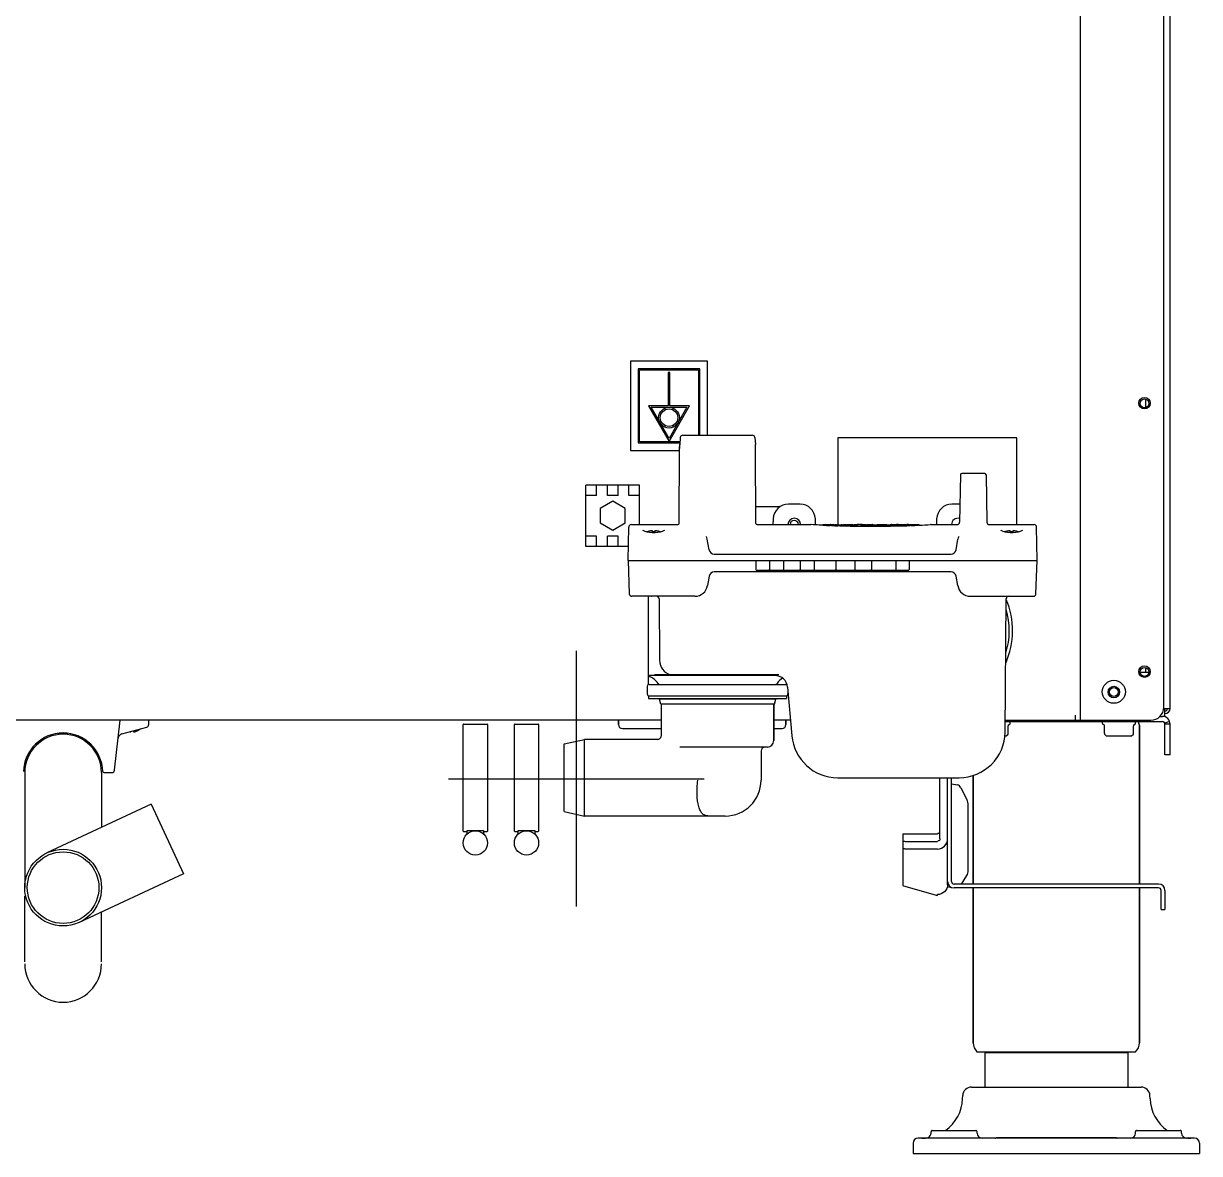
# Model space of a CAD drawing. Header units: millimetres. Extents: x 900 to 7803, y 2935 to 8583.
# Drawn here: x 1364.4 to 1824.4, y 4914.5 to 5356.6 of the extents above; entities that cross this region are included whole.
import ezdxf

# ---------------------------------------------------------------- set-up
doc = ezdxf.new("R2010")
doc.units = ezdxf.units.MM
doc.header["$LTSCALE"] = 676.148
doc.layers.get('0').update_dxf_attribs({"linetype": 'CONTINUOUS'})
doc.layers.add('ASSI', color=7, linetype='CONTINUOUS')
doc.layers.add('GEOM', color=7, linetype='CONTINUOUS')

msp = doc.modelspace()

# ---------------------------------------------------------------- linework, layer by layer
at = {"color": 7, "linetype": 'Continuous'}
for p, q in [((1605.37, 5176.03), (1584.37, 5176.03)), ((1584.37, 5152.03), (1584.37, 5176.03)), ((1588.57, 5171.98), (1588.57, 5176.03)), ((1592.77, 5171.98), (1592.77, 5176.03)), ((1596.97, 5171.98), (1596.97, 5176.03)), ((1601.17, 5171.98), (1601.17, 5176.03)), ((1605.37, 5160.53), (1605.37, 5176.03)), ((1588.57, 5171.98), (1584.37, 5171.98)), ((1596.97, 5171.98), (1592.77, 5171.98)), ((1605.37, 5171.98), (1601.17, 5171.98)), ((1594.87, 5169.68), (1589.98, 5166.86)), ((1589.98, 5166.86), (1589.98, 5161.21)), ((1599.77, 5166.86), (1594.87, 5169.68)), ((1599.77, 5161.21), (1599.77, 5166.86)), ((1589.98, 5161.21), (1594.87, 5158.38)), ((1594.87, 5158.38), (1599.77, 5161.21)), ((1608.37, 5157.73), (1608.37, 5157.74)), ((1609.94, 5158.07), (1609.87, 5158.07)), ((1610.37, 5157.73), (1610.37, 5158.07)), ((1611.37, 5158.07), (1611.37, 5157.73)), ((1611.8, 5158.07), (1611.78, 5158.08)), ((1613.37, 5157.74), (1613.37, 5157.73)), ((1748.37, 5157.73), (1748.37, 5157.74)), ((1749.94, 5158.07), (1749.87, 5158.07)), ((1750.37, 5157.73), (1750.37, 5158.07)), ((1751.37, 5158.07), (1751.37, 5157.73)), ((1751.8, 5158.07), (1751.78, 5158.08)), ((1753.37, 5157.74), (1753.37, 5157.73)), ((1588.57, 5156.08), (1584.37, 5156.08)), ((1600.97, 5152.03), (1584.37, 5152.03)), ((1588.57, 5152.03), (1588.57, 5156.08)), ((1596.97, 5156.08), (1592.77, 5156.08)), ((1592.77, 5152.03), (1592.77, 5156.08)), ((1596.97, 5152.03), (1596.97, 5156.08)), ((1750.32, 5082.69), (1750.32, 5083.53)), ((1786.42, 5082.69), (1786.42, 5083.53)), ((1799.32, 5082.69), (1799.32, 5083.53)), ((1405.94, 5079.53), (1405.97, 5079.53)), ((1406.37, 5079.54), (1406.37, 5079.66)), ((1407.37, 5079.92), (1407.37, 5079.54)), ((1407.8, 5079.53), (1407.87, 5079.54)), ((1409.17, 5080.09), (1409.17, 5080.05)), ((1536.37, 5040.68), (1536.37, 5082.38)), ((1536.52, 5082.53), (1545.72, 5082.53)), ((1545.87, 5082.38), (1545.87, 5040.68)), ((1556.37, 5040.68), (1556.37, 5082.38)), ((1556.52, 5082.53), (1565.72, 5082.53)), ((1565.87, 5082.38), (1565.87, 5040.68)), ((1536.52, 5040.53), (1537.91, 5040.53)), ((1537.91, 5040.92), (1544.33, 5040.92)), ((1537.91, 5039.53), (1537.91, 5040.92)), ((1544.33, 5040.92), (1544.33, 5039.53)), ((1544.33, 5040.53), (1545.72, 5040.53)), ((1556.52, 5040.53), (1557.91, 5040.53)), ((1557.91, 5040.92), (1564.33, 5040.92)), ((1557.91, 5039.53), (1557.91, 5040.92)), ((1564.33, 5040.92), (1564.33, 5039.53)), ((1564.33, 5040.53), (1565.72, 5040.53))]:
    msp.add_line(p, q, dxfattribs=at)
at = {"color": 6}
for p, q in [((1580.62, 5111.1), (1580.62, 5011.1)), ((1530.62, 5061.1), (1630.62, 5061.1))]:
    msp.add_line(p, q, dxfattribs=at)
at = {"color": 7, "linetype": 'Continuous'}
for centre in [(1541.12, 5036.03), (1561.12, 5036.03)]:
    msp.add_circle(centre, 4.75, dxfattribs=at)
for centre, radius, start, end in [((1610.67, 5151.13), 7, 109.1821, 111.2471), ((1610.68, 5151.11), 7.01, 107.6945, 109.259), ((1610.69, 5151.11), 7.01, 106.1372, 107.6944), ((1610.69, 5151.1), 7.02, 105.8377, 106.1373), ((1610.69, 5151.1), 7.02, 104.5801, 105.8376), ((1610.69, 5151.09), 7.03, 104.0076, 104.5802), ((1610.69, 5151.08), 7.04, 103.017, 104.0075), ((1610.69, 5151.07), 7.04, 102.2831, 103.017), ((1610.7, 5151.06), 7.05, 101.444, 102.283), ((1610.7, 5151.05), 7.07, 100.5884, 101.4439), ((1610.7, 5151.03), 7.09, 99.8674, 100.5885), ((1610.71, 5151.01), 7.11, 98.8517, 99.8671), ((1610.71, 5150.98), 7.14, 98.2977, 98.8519), ((1610.72, 5150.93), 7.19, 96.7465, 98.2961), ((1610.12, 5153.86), 4.21, 92.1161, 92.425), ((1610.12, 5153.84), 4.24, 91.4771, 92.1158), ((1610.12, 5153.82), 4.26, 91.0914, 91.4774), ((1610.12, 5153.81), 4.27, 90.5364, 91.0913), ((1610.12, 5153.8), 4.28, 90.103, 90.5366), ((1610.12, 5153.8), 4.28, 89.5938, 90.103), ((1610.12, 5153.8), 4.27, 89.1075, 89.5939), ((1610.12, 5153.82), 4.26, 88.6366, 89.1075), ((1610.12, 5153.83), 4.24, 88.0512, 88.6368), ((1610.12, 5153.86), 4.22, 87.6489, 88.051), ((1610.13, 5153.9), 4.18, 86.6155, 87.6501), ((1610.87, 5150.57), 7.17, 91.3294, 93.9959), ((1610.87, 5150.56), 7.18, 88.6697, 91.3303), ((1610.87, 5150.57), 7.17, 86.0041, 88.6706), ((1611.62, 5153.9), 4.18, 92.35, 93.3845), ((1611.62, 5153.86), 4.22, 91.9489, 92.3511), ((1611.62, 5153.83), 4.24, 91.3632, 91.9488), ((1611.62, 5153.82), 4.26, 90.8924, 91.3634), ((1611.62, 5153.8), 4.27, 90.4061, 90.8924), ((1611.62, 5153.8), 4.28, 89.4635, 90.4062), ((1611.62, 5153.81), 4.27, 88.9087, 89.4636), ((1611.62, 5153.82), 4.26, 88.5226, 88.9086), ((1611.62, 5153.84), 4.24, 87.8842, 88.5229), ((1611.63, 5153.9), 4.18, 86.6153, 87.5761), ((1611.03, 5150.93), 7.19, 81.7039, 83.2535), ((1611.04, 5150.98), 7.14, 81.1481, 81.7023), ((1611.04, 5151.01), 7.11, 80.1329, 81.1483), ((1611.04, 5151.03), 7.09, 79.4115, 80.1325), ((1611.05, 5151.05), 7.07, 78.5561, 79.4116), ((1611.05, 5151.06), 7.05, 77.717, 78.556), ((1611.05, 5151.07), 7.04, 76.983, 77.7169), ((1611.05, 5151.08), 7.04, 75.9925, 76.983), ((1611.06, 5151.09), 7.03, 75.4198, 75.9924), ((1611.06, 5151.1), 7.02, 74.1624, 75.4199), ((1611.06, 5151.1), 7.02, 73.8627, 74.1623), ((1611.06, 5151.11), 7.01, 72.3056, 73.8628), ((1611.06, 5151.11), 7.01, 70.741, 72.3055), ((1611.07, 5151.13), 7, 68.7398, 70.8179), ((1750.67, 5151.13), 7, 109.1821, 111.2471), ((1750.68, 5151.11), 7.01, 107.6945, 109.259), ((1750.69, 5151.11), 7.01, 106.1372, 107.6944), ((1750.69, 5151.1), 7.02, 105.8377, 106.1373), ((1750.69, 5151.1), 7.02, 104.5801, 105.8376), ((1750.69, 5151.09), 7.03, 104.0076, 104.5802), ((1750.69, 5151.08), 7.04, 103.017, 104.0075), ((1750.69, 5151.07), 7.04, 102.2831, 103.017), ((1750.7, 5151.06), 7.05, 101.444, 102.283), ((1750.7, 5151.05), 7.07, 100.5884, 101.4439), ((1750.7, 5151.03), 7.09, 99.8674, 100.5885), ((1750.71, 5151.01), 7.11, 98.8517, 99.8671), ((1750.71, 5150.98), 7.14, 98.2977, 98.8519), ((1750.72, 5150.93), 7.19, 96.7465, 98.2961), ((1750.12, 5153.86), 4.21, 92.1161, 92.425), ((1750.12, 5153.84), 4.24, 91.4771, 92.1158), ((1750.12, 5153.82), 4.26, 91.0914, 91.4774), ((1750.12, 5153.81), 4.27, 90.5364, 91.0913), ((1750.12, 5153.8), 4.28, 90.103, 90.5366), ((1750.12, 5153.8), 4.28, 89.5938, 90.103), ((1750.12, 5153.8), 4.27, 89.1075, 89.5939), ((1750.12, 5153.82), 4.26, 88.6366, 89.1075), ((1750.12, 5153.83), 4.24, 88.0512, 88.6368), ((1750.12, 5153.86), 4.22, 87.6489, 88.051), ((1750.13, 5153.9), 4.18, 86.6155, 87.6501), ((1750.87, 5150.57), 7.17, 91.3294, 93.9959), ((1750.87, 5150.56), 7.18, 88.6697, 91.3303), ((1750.87, 5150.57), 7.17, 86.0041, 88.6706), ((1751.62, 5153.9), 4.18, 92.35, 93.3845), ((1751.62, 5153.86), 4.22, 91.9489, 92.3511), ((1751.62, 5153.83), 4.24, 91.3632, 91.9488), ((1751.62, 5153.82), 4.26, 90.8924, 91.3634), ((1751.62, 5153.8), 4.27, 90.4061, 90.8924), ((1751.62, 5153.8), 4.28, 89.4635, 90.4062), ((1751.62, 5153.81), 4.27, 88.9087, 89.4636), ((1751.62, 5153.82), 4.26, 88.5226, 88.9086), ((1751.62, 5153.84), 4.24, 87.8842, 88.5229), ((1751.63, 5153.9), 4.18, 86.6153, 87.5761), ((1751.03, 5150.93), 7.19, 81.7039, 83.2535), ((1751.04, 5150.98), 7.14, 81.1481, 81.7023), ((1751.04, 5151.01), 7.11, 80.1329, 81.1483), ((1751.04, 5151.03), 7.09, 79.4115, 80.1325), ((1751.05, 5151.05), 7.07, 78.5561, 79.4116), ((1751.05, 5151.06), 7.05, 77.717, 78.556), ((1751.05, 5151.07), 7.04, 76.983, 77.7169), ((1751.05, 5151.08), 7.04, 75.9925, 76.983), ((1751.06, 5151.09), 7.03, 75.4198, 75.9924), ((1751.06, 5151.1), 7.02, 74.1624, 75.4199), ((1751.06, 5151.1), 7.02, 73.8627, 74.1623), ((1751.06, 5151.11), 7.01, 72.3056, 73.8628), ((1751.06, 5151.11), 7.01, 70.741, 72.3055), ((1751.07, 5151.13), 7, 68.7398, 70.8179), ((1406.13, 5081.52), 2, 263.7754, 264.7438), ((1406.12, 5081.49), 1.97, 265.3984, 266.7833), ((1406.12, 5081.48), 1.96, 266.7841, 267.6235), ((1406.12, 5081.47), 1.96, 267.6233, 268.8455), ((1406.12, 5081.47), 1.95, 268.8459, 270.9258), ((1406.12, 5081.47), 1.95, 270.9261, 271.9964), ((1406.12, 5081.48), 1.96, 271.9964, 273.0228), ((1406.12, 5081.49), 1.97, 273.0233, 274.286), ((1406.12, 5081.5), 1.98, 274.2856, 275.1372), ((1406.12, 5081.52), 2.01, 275.1401, 277.2744), ((1407.63, 5081.52), 2.01, 262.7256, 264.8598), ((1407.62, 5081.5), 1.98, 264.8627, 265.7144), ((1407.62, 5081.49), 1.97, 265.714, 266.9767), ((1407.62, 5081.48), 1.96, 266.9771, 268.0037), ((1407.62, 5081.47), 1.95, 268.0037, 269.0738), ((1407.62, 5081.47), 1.95, 269.0741, 271.1541), ((1407.62, 5081.47), 1.95, 271.1544, 272.3767), ((1407.62, 5081.48), 1.96, 272.3765, 273.2159), ((1407.62, 5081.49), 1.97, 273.2166, 274.6016), ((1407.62, 5081.5), 1.98, 274.6009, 275.2558), ((1406.73, 5084.03), 4.64, 284.3176, 286.3964), ((1406.72, 5084.06), 4.67, 286.3949, 287.3772), ((1406.71, 5084.07), 4.68, 287.3773, 288.465), ((1406.71, 5084.09), 4.7, 288.4656, 290.5187), ((1406.7, 5084.1), 4.72, 290.5181, 291.0023), ((1406.7, 5084.11), 4.72, 291.0025, 292.5476), ((1406.7, 5084.12), 4.73, 292.5474, 293.3174), ((1406.69, 5084.12), 4.73, 293.3175, 294.5722), ((1406.69, 5084.13), 4.74, 294.5722, 295.5402), ((1406.69, 5084.13), 4.74, 295.5402, 296.6812), ((1406.69, 5084.13), 4.75, 296.6813, 298.0074), ((1406.69, 5084.13), 4.75, 298.0074, 298.9684), ((1406.69, 5084.14), 4.75, 298.9687, 301.5341), ((1406.67, 5084.15), 4.8, 301.3727, 311.6202), ((1536.52, 5082.38), 0.15, 90, 180), ((1545.72, 5082.38), 0.15, 0, 90), ((1556.52, 5082.38), 0.15, 90, 180), ((1565.72, 5082.38), 0.15, 0, 90), ((1536.52, 5040.68), 0.15, 180, 270), ((1545.72, 5040.68), 0.15, 270, 360), ((1556.52, 5040.68), 0.15, 180, 270), ((1565.72, 5040.68), 0.15, 270, 360)]:
    msp.add_arc(centre, radius, start, end, dxfattribs=at)
at = {"layer": 'ASSI', "color": 7, "linetype": 'Continuous'}
for p, q in [((1659.87, 5101.83), (1611.87, 5101.83)), ((1613.87, 5078.03), (1613.87, 5090.28)), ((1657.87, 5076.03), (1657.87, 5090.28)), ((1597.12, 5084.03), (1597.12, 5082.28)), ((1662.62, 5084.03), (1662.62, 5082.28)), ((1378.27, 5078.74), (1378.27, 5078.38)), ((1381.47, 5078.74), (1381.47, 5078.38)), ((1800.87, 5019.93), (1800.87, 5082.03)), ((1652.87, 5072.03), (1652.87, 5060.53)), ((1735.87, 5019.93), (1735.87, 5062.42)), ((1414.32, 5051.14), (1373.53, 5032.13)), ((1414.32, 5051.14), (1427, 5023.95)), ((1427, 5023.95), (1386.21, 5004.94)), ((1735.87, 4957.82), (1735.87, 5018.43)), ((1800.87, 4957.82), (1800.87, 5018.43)), ((1737.34, 4954.29), (1799.41, 4954.29)), ((1740.37, 4954.03), (1796.37, 4954.03)), ((1740.37, 4954.03), (1740.37, 4940.53)), ((1796.37, 4954.03), (1796.37, 4940.53))]:
    msp.add_line(p, q, dxfattribs=at)
at = {"layer": 'ASSI', "linetype": 'Continuous'}
for centre, radius in [((1802.87, 5208.03), 2.25), ((1802.87, 5207.93), 1.75), ((1802.87, 5103.03), 2.25), ((1802.87, 5102.93), 1.75), ((1790.87, 5095.13), 4.5), ((1790.87, 5095.03), 2.25), ((1790.87, 5095.03), 1.75)]:
    msp.add_circle(centre, radius, dxfattribs=at)
at = {"layer": 'ASSI', "color": 7, "linetype": 'Continuous'}
for centre, radius, start, end in [((1665.87, 5160.53), 2.5, 0, 180), ((1729.87, 5160.53), 2.5, 73.8404, 180), ((1610.67, 5151.13), 7, 109.1821, 111.1826), ((1611.07, 5151.13), 7, 68.8042, 70.8179), ((1750.67, 5151.13), 7, 109.1821, 111.1826), ((1751.07, 5151.13), 7, 68.8042, 70.8179), ((1611.87, 5100.74), 1.09, 90, 133.6028), ((1406.67, 5084.15), 4.8, 301.3727, 311.8209), ((1740.87, 4957.82), 5, 180, 225), ((1795.87, 4957.82), 5, 315, 360)]:
    msp.add_arc(centre, radius, start, end, dxfattribs=at)
at = {"layer": 'ASSI', "linetype": 'Continuous'}
for centre, radius, start, end in [((1665.87, 5160.53), 1.65, 0, 180), ((1719.87, 5119.03), 30.09, 342.9325, 16.2126)]:
    msp.add_arc(centre, radius, start, end, dxfattribs=at)
at = {"layer": 'GEOM', "linetype": 'Continuous'}
for p, q in [((1812.87, 5088.63), (1812.87, 6739.07)), ((1777.87, 5084.03), (1777.87, 5624.03)), ((1810.37, 5089.03), (1810.37, 5621.03)), ((1804.62, 5102.63), (1801.12, 5102.63)), ((1608.87, 5092.53), (1662.87, 5092.53)), ((1810.29, 5088.63), (1812.87, 5088.63)), ((1810.87, 5085.53), (1810.87, 5088.63)), ((1613.87, 5084.03), (981.87, 5084.03)), ((1664.4, 5084.03), (1657.87, 5084.03)), ((1748.37, 5084.03), (1805.37, 5084.03)), ((1775.87, 5084.03), (1775.87, 5086.03)), ((1808.93, 5085.53), (1809.87, 5085.53)), ((1812.87, 5070.53), (1812.87, 5082.53)), ((1725.87, 5019.63), (1725.87, 5061.53)), ((1727.42, 5059.18), (1729.78, 5058.73)), ((1731, 5057.63), (1733.43, 5052.96)), ((1733.93, 5025.24), (1733.93, 5050.77)), ((1708.37, 5033.65), (1708.37, 5019.41)), ((1721.87, 5033.63), (1711.37, 5033.63)), ((1731.28, 5019.93), (1733.43, 5023.23)), ((1708.65, 5019.25), (1721.87, 5015.5)), ((1726.24, 5019.52), (1726.05, 5019.55)), ((1721.87, 5015.5), (1721.87, 5015.83)), ((1808.37, 5018.43), (1728.37, 5018.43)), ((1809.37, 5009.93), (1809.37, 5017.43))]:
    msp.add_line(p, q, dxfattribs=at)
at = {"layer": 'GEOM', "color": 7, "linetype": 'Continuous'}
for p, q in [((1631.87, 5224.53), (1601.87, 5224.53)), ((1601.87, 5224.53), (1601.87, 5189.53)), ((1628.87, 5221.53), (1604.87, 5221.53)), ((1604.87, 5221.53), (1604.87, 5192.53)), ((1605.27, 5221.13), (1628.47, 5221.13)), ((1605.27, 5192.93), (1605.27, 5221.13)), ((1628.47, 5221.13), (1628.47, 5195.53)), ((1628.87, 5195.53), (1628.87, 5221.53)), ((1631.87, 5195.53), (1631.87, 5224.53)), ((1617.17, 5220.03), (1616.57, 5220.03)), ((1616.57, 5220.03), (1616.57, 5207.03)), ((1617.17, 5207.03), (1617.17, 5220.03)), ((1803.37, 5206.25), (1803.37, 5209.61)), ((1616.57, 5207.03), (1608.82, 5207.03)), ((1608.82, 5207.03), (1616.87, 5193.03)), ((1609.86, 5206.43), (1623.89, 5206.43)), ((1616.87, 5194.24), (1609.86, 5206.43)), ((1616.87, 5193.03), (1624.92, 5207.03)), ((1623.89, 5206.43), (1616.87, 5194.24)), ((1624.92, 5207.03), (1617.17, 5207.03)), ((1621.3, 5194.61), (1621.07, 5191.86)), ((1622.29, 5195.53), (1649.45, 5195.53)), ((1650.45, 5194.61), (1650.68, 5191.86)), ((1752.87, 5194.53), (1682.87, 5194.53)), ((1682.87, 5194.53), (1682.87, 5160.53)), ((1752.87, 5160.53), (1752.87, 5194.53)), ((1601.87, 5189.53), (1620.99, 5189.53)), ((1604.87, 5192.53), (1621.12, 5192.53)), ((1621.16, 5192.93), (1605.27, 5192.93)), ((1620.87, 5161.03), (1621, 5190.29)), ((1621, 5190.29), (1621.07, 5191.86)), ((1650.75, 5190.29), (1650.68, 5191.86)), ((1650.87, 5161.03), (1650.75, 5190.29)), ((1730.86, 5180.04), (1730.54, 5161.51)), ((1740.38, 5180.53), (1731.36, 5180.53)), ((1740.88, 5180.04), (1741.2, 5161.51)), ((1660.37, 5167.53), (1650.85, 5167.53)), ((1668.13, 5168.53), (1663.62, 5168.53)), ((1730.66, 5168.53), (1727.55, 5168.53)), ((1657.62, 5162.79), (1657.52, 5160.53)), ((1674.23, 5160.44), (1674.12, 5162.79)), ((1721.55, 5162.79), (1721.45, 5160.53)), ((1600.87, 5146.53), (1601.1, 5159.5)), ((1602.18, 5160.53), (1620.37, 5160.53)), ((1609.27, 5157.44), (1608.33, 5157.6)), ((1614.2, 5157.82), (1613.45, 5157.61)), ((1651.37, 5160.53), (1672.37, 5160.53)), ((1672.52, 5160.52), (1672.37, 5160.53)), ((1677.02, 5160.31), (1677.01, 5160.31)), ((1677.02, 5160.53), (1679.96, 5160.53)), ((1677.02, 5160.31), (1677.02, 5160.53)), ((1677.1, 5160.3), (1677.02, 5160.31)), ((1679.95, 5160.4), (1679.96, 5160.4)), ((1680.43, 5160.17), (1679.95, 5160.19)), ((1679.96, 5160.4), (1680.27, 5160.39)), ((1681.15, 5160.35), (1681.47, 5160.34)), ((1681.47, 5160.34), (1681.93, 5160.33)), ((1681.92, 5160.12), (1681.7, 5160.13)), ((1681.93, 5160.46), (1681.93, 5160.53)), ((1681.93, 5160.33), (1682.09, 5160.32)), ((1683.13, 5160.08), (1682.9, 5160.09)), ((1683.64, 5160.07), (1683.13, 5160.08)), ((1684.62, 5160.24), (1685.07, 5160.23)), ((1684.63, 5160.46), (1684.63, 5160.53)), ((1686.51, 5160.19), (1686.59, 5160.19)), ((1686.59, 5160.53), (1688.11, 5160.53)), ((1687.94, 5160.16), (1688.11, 5160.16)), ((1688.11, 5160.53), (1688.11, 5160.48)), ((1688.79, 5160.45), (1689.12, 5160.45)), ((1689.51, 5160.13), (1689.8, 5160.13)), ((1689.8, 5160.53), (1690.55, 5160.53)), ((1689.8, 5160.53), (1689.8, 5160.48)), ((1692.42, 5160.53), (1693.07, 5160.53)), ((1693.07, 5160.53), (1693.17, 5160.53)), ((1693.15, 5160.09), (1693.17, 5160.09)), ((1693.17, 5160.48), (1693.17, 5160.53)), ((1693.8, 5160.45), (1694.19, 5160.45)), ((1694.86, 5160.53), (1696.41, 5160.53)), ((1694.86, 5160.53), (1694.86, 5160.48)), ((1696.57, 5160.52), (1696.41, 5160.53)), ((1698.37, 5160.47), (1698.3, 5160.47)), ((1698.37, 5160.53), (1702.03, 5160.53)), ((1698.37, 5160.47), (1698.37, 5160.53)), ((1700.2, 5160.45), (1700.12, 5160.45)), ((1702.03, 5160.47), (1702.03, 5160.53)), ((1703.92, 5160.53), (1703.88, 5160.53)), ((1704, 5160.53), (1703.92, 5160.53)), ((1704, 5160.53), (1705.2, 5160.53)), ((1706.61, 5160.53), (1706.63, 5160.53)), ((1706.63, 5160.46), (1706.63, 5160.53)), ((1708.24, 5160.51), (1708.2, 5160.51)), ((1708.21, 5160.27), (1708.29, 5160.28)), ((1708.28, 5160.51), (1708.24, 5160.51)), ((1708.29, 5160.28), (1708.35, 5160.28)), ((1709.34, 5160.31), (1709.71, 5160.32)), ((1709.71, 5160.32), (1709.86, 5160.33)), ((1709.86, 5160.53), (1709.87, 5160.53)), ((1709.86, 5160.47), (1709.86, 5160.53)), ((1709.88, 5160.12), (1709.86, 5160.12)), ((1709.9, 5160.12), (1709.88, 5160.12)), ((1711.29, 5160.17), (1711.17, 5160.17)), ((1711.25, 5160.38), (1711.63, 5160.4)), ((1711.29, 5160.53), (1714.72, 5160.53)), ((1711.62, 5160.18), (1711.29, 5160.17)), ((1714.73, 5160.31), (1714.49, 5160.3)), ((1714.59, 5160.53), (1714.72, 5160.53)), ((1714.72, 5160.31), (1714.72, 5160.53)), ((1714.74, 5160.31), (1714.73, 5160.31)), ((1719.23, 5160.52), (1719.22, 5160.52)), ((1719.37, 5160.53), (1719.23, 5160.52)), ((1719.37, 5160.53), (1729.54, 5160.53)), ((1742.2, 5160.53), (1759.56, 5160.53)), ((1749.27, 5157.44), (1748.33, 5157.6)), ((1754.2, 5157.82), (1753.45, 5157.61)), ((1760.87, 5146.53), (1760.65, 5159.5)), ((1632.58, 5150.68), (1631.85, 5154.84)), ((1729.16, 5150.68), (1729.9, 5154.84)), ((1634.55, 5149.03), (1727.19, 5149.03)), ((1600.87, 5146.53), (1661.41, 5146.53)), ((1600.87, 5146.53), (1601.33, 5133.5)), ((1650.87, 5146.53), (1650.87, 5143.03)), ((1656.12, 5146.53), (1656.12, 5143.03)), ((1661.62, 5146.53), (1760.87, 5146.53)), ((1661.62, 5146.53), (1661.62, 5143.03)), ((1668.12, 5146.53), (1668.12, 5143.03)), ((1673.62, 5146.53), (1673.62, 5143.03)), ((1682.12, 5146.53), (1682.12, 5143.03)), ((1689.62, 5146.53), (1689.62, 5143.03)), ((1696.12, 5146.53), (1696.12, 5143.03)), ((1705.62, 5146.53), (1705.62, 5143.03)), ((1710.87, 5146.53), (1710.87, 5143.03)), ((1760.42, 5133.5), (1760.87, 5146.53)), ((1632.58, 5140.38), (1631.93, 5136.66)), ((1727.19, 5142.03), (1634.55, 5142.03)), ((1655.62, 5142.53), (1651.37, 5142.53)), ((1661.98, 5142.53), (1655.76, 5142.53)), ((1667.62, 5142.53), (1662.12, 5142.53)), ((1673.98, 5142.53), (1667.76, 5142.53)), ((1710.37, 5142.53), (1674.12, 5142.53)), ((1729.82, 5136.66), (1729.16, 5140.38)), ((1627, 5132.53), (1602.33, 5132.53)), ((1608.87, 5097.98), (1608.87, 5132.53)), ((1609.87, 5132.53), (1610.07, 5132.53)), ((1612.96, 5131.54), (1613.17, 5107.48)), ((1734.74, 5132.53), (1759.42, 5132.53)), ((1748.33, 5079.37), (1748.78, 5131.54)), ((1658.29, 5101.53), (1609.44, 5101.53)), ((1803.37, 5102.63), (1803.37, 5104.61)), ((1608.37, 5097.28), (1608.37, 5094.28)), ((1609.12, 5098.03), (1662.62, 5098.03)), ((1662.87, 5097.98), (1662.87, 5098.49)), ((1663.27, 5096.97), (1664.93, 5077.96)), ((1608.87, 5093.58), (1608.87, 5092.53)), ((1608.87, 5093.53), (1662.87, 5093.53)), ((1613.12, 5092.53), (1613.12, 5092.28)), ((1658.62, 5092.28), (1613.12, 5092.28)), ((1613.62, 5090.28), (1613.12, 5092.28)), ((1658.12, 5090.28), (1658.62, 5092.28)), ((1658.62, 5092.53), (1658.62, 5092.28)), ((1662.87, 5093.58), (1662.87, 5092.53)), ((1663.37, 5095.82), (1663.37, 5094.28)), ((1658.12, 5090.28), (1613.62, 5090.28)), ((1613.87, 5078.03), (1613.87, 5090.28)), ((1657.87, 5090.28), (1657.87, 5076.03)), ((1399.97, 5064.42), (1402.2, 5084.03)), ((1413.37, 5082.3), (1413.37, 5084.03)), ((1597.12, 5082.28), (1597.12, 5084.03)), ((1662.62, 5082.28), (1662.62, 5084.03)), ((1748.36, 5083.53), (1809.87, 5083.53)), ((1750.32, 5082.69), (1750.32, 5083.53)), ((1786.42, 5082.69), (1786.42, 5083.53)), ((1799.32, 5082.69), (1799.32, 5083.53)), ((1812.7, 5083.53), (1810.82, 5082.86)), ((1377.97, 5078.91), (1378.27, 5078.74)), ((1381.47, 5078.74), (1378.27, 5078.74)), ((1381.77, 5078.91), (1381.47, 5078.74)), ((1402.87, 5078.72), (1412.63, 5081.33)), ((1598.62, 5080.78), (1613.87, 5080.78)), ((1657.87, 5080.78), (1661.12, 5080.78)), ((1748.82, 5077.9), (1749.5, 5078.58)), ((1749.57, 5078.76), (1749.57, 5081.87)), ((1749.83, 5082.32), (1749.86, 5082.33)), ((1749.86, 5082.33), (1749.88, 5082.34)), ((1749.88, 5082.34), (1750.17, 5082.46)), ((1787.1, 5082.13), (1787.11, 5082.12)), ((1787.18, 5078.76), (1787.18, 5081.87)), ((1787.93, 5077.9), (1787.25, 5078.58)), ((1797.82, 5077.9), (1798.5, 5078.58)), ((1798.57, 5078.76), (1798.57, 5081.87)), ((1798.83, 5082.32), (1798.86, 5082.33)), ((1798.86, 5082.33), (1798.88, 5082.34)), ((1798.88, 5082.34), (1799.17, 5082.46)), ((1800.87, 5082.03), (1800.87, 5019.93)), ((1812.87, 5082.53), (1810.87, 5082.53)), ((1810.87, 5070.53), (1810.87, 5082.53)), ((1575.87, 5074.78), (1583.87, 5076.53)), ((1575.87, 5048.28), (1575.87, 5074.78)), ((1612.37, 5076.53), (1583.87, 5076.53)), ((1583.87, 5046.53), (1583.87, 5076.53)), ((1748.64, 5077.83), (1748.2, 5077.83)), ((1797.64, 5077.83), (1788.1, 5077.83)), ((1655.37, 5073.53), (1621.1, 5073.53)), ((1812.87, 5070.53), (1810.87, 5070.53)), ((1364.87, 5063.53), (1364.87, 5018.53)), ((1394.87, 5063.53), (1394.87, 5042.08)), ((1395.86, 5063.53), (1398.98, 5063.53)), ((1682.87, 5061.53), (1730.33, 5061.53)), ((1722.87, 5037.63), (1722.87, 5061.53)), ((1727.37, 5020.93), (1727.37, 5061.53)), ((1735.87, 5062.42), (1735.87, 5019.93)), ((1575.87, 5048.28), (1583.87, 5046.53)), ((1638.87, 5046.53), (1583.87, 5046.53)), ((1708.37, 5039.63), (1721.87, 5039.63)), ((1708.37, 5039.63), (1708.37, 5033.65)), ((1722.09, 5039.65), (1721.87, 5039.63)), ((1722.3, 5039.72), (1722.09, 5039.65)), ((1722.48, 5039.84), (1722.3, 5039.72)), ((1711.37, 5036.63), (1721.87, 5036.63)), ((1725.71, 5018.93), (1727.32, 5018.62)), ((1808.37, 5019.93), (1728.37, 5019.93)), ((1364.87, 4989.47), (1364.87, 5015.21)), ((1735.87, 5018.43), (1735.87, 4957.82)), ((1800.87, 5018.43), (1800.87, 4957.82)), ((1810.87, 5017.43), (1810.87, 5009.93)), ((1809.37, 5009.93), (1810.87, 5009.93)), ((1394.87, 4989.47), (1394.87, 5008.98)), ((1740.37, 4954.03), (1740.37, 4940.53)), ((1796.37, 4954.03), (1796.37, 4940.53)), ((1735.25, 4940.53), (1801.5, 4940.53)), ((1731.71, 4935.97), (1731.75, 4937.15)), ((1805.04, 4935.97), (1804.99, 4937.15)), ((1719.37, 4922.53), (1719.37, 4923.03)), ((1719.87, 4923.53), (1736.87, 4923.53)), ((1737.37, 4922.53), (1737.37, 4923.03)), ((1799.37, 4922.53), (1799.37, 4923.03)), ((1799.87, 4923.53), (1816.87, 4923.53)), ((1817.37, 4922.53), (1817.37, 4923.03)), ((1712.37, 4918.53), (1712.37, 4914.53)), ((1822.37, 4920.53), (1714.37, 4920.53)), ((1744.87, 4920.83), (1791.87, 4920.83)), ((1744.87, 4920.78), (1744.87, 4920.83)), ((1791.87, 4920.78), (1791.87, 4920.83)), ((1824.37, 4918.53), (1824.37, 4914.53)), ((1712.37, 4914.53), (1824.37, 4914.53))]:
    msp.add_line(p, q, dxfattribs=at)
for points in [[(1608.33, 5157.6), (1607.57, 5157.82), (1607.04, 5158.05), (1606.79, 5158.25), (1606.77, 5158.31)], [(1613.45, 5157.61), (1612.51, 5157.44), (1611.45, 5157.35), (1610.34, 5157.35), (1609.27, 5157.44)], [(1614.97, 5158.31), (1614.95, 5158.26), (1614.72, 5158.06), (1614.2, 5157.82)], [(1748.33, 5157.6), (1747.57, 5157.82), (1747.04, 5158.05), (1746.79, 5158.25), (1746.77, 5158.31)], [(1753.45, 5157.61), (1752.51, 5157.44), (1751.45, 5157.35), (1750.34, 5157.35), (1749.27, 5157.44)], [(1754.97, 5158.31), (1754.95, 5158.26), (1754.72, 5158.06), (1754.2, 5157.82)], [(1749.63, 5082.12), (1749.66, 5082.16), (1749.68, 5082.19), (1749.7, 5082.22)], [(1749.65, 5082.15), (1749.67, 5082.18), (1749.69, 5082.2), (1749.72, 5082.23), (1749.74, 5082.25), (1749.76, 5082.27), (1749.79, 5082.29), (1749.81, 5082.31), (1749.84, 5082.32), (1749.86, 5082.33)], [(1749.7, 5082.22), (1749.73, 5082.24), (1749.76, 5082.27), (1749.78, 5082.28), (1749.81, 5082.3), (1749.83, 5082.32)], [(1786.57, 5082.46), (1786.88, 5082.33), (1786.9, 5082.32), (1786.92, 5082.31), (1786.94, 5082.3), (1786.97, 5082.28), (1786.99, 5082.27), (1787.01, 5082.25), (1787.03, 5082.23)], [(1786.9, 5082.32), (1786.92, 5082.31), (1786.94, 5082.3), (1786.96, 5082.29), (1786.98, 5082.27), (1787, 5082.26), (1787.02, 5082.24), (1787.04, 5082.22), (1787.05, 5082.2), (1787.07, 5082.18), (1787.09, 5082.16)], [(1787.03, 5082.23), (1787.05, 5082.21), (1787.07, 5082.19), (1787.09, 5082.16), (1787.1, 5082.13)], [(1798.63, 5082.12), (1798.66, 5082.16), (1798.68, 5082.19), (1798.7, 5082.22)], [(1798.65, 5082.15), (1798.67, 5082.18), (1798.69, 5082.2), (1798.72, 5082.23), (1798.74, 5082.25), (1798.76, 5082.27), (1798.79, 5082.29), (1798.81, 5082.31), (1798.84, 5082.32), (1798.86, 5082.33)], [(1798.7, 5082.22), (1798.73, 5082.24), (1798.76, 5082.27), (1798.78, 5082.28), (1798.81, 5082.3), (1798.83, 5082.32)]]:
    msp.add_lwpolyline(points, dxfattribs=at)
at = {"layer": 'GEOM', "linetype": 'Continuous'}
msp.add_lwpolyline([(1726.05, 5019.55), (1725.95, 5019.58), (1725.89, 5019.6), (1725.87, 5019.63)], dxfattribs=at)
at = {"layer": 'GEOM', "color": 7, "linetype": 'Continuous'}
for centre, radius in [((1616.87, 5202.37), 4.05), ((1616.87, 5202.37), 3.45), ((1379.87, 5018.53), 15), ((1379.87, 5018.53), 14)]:
    msp.add_circle(centre, radius, dxfattribs=at)
for centre, radius, start, end in [((1622.29, 5194.53), 1, 90, 175.2364), ((1649.45, 5194.53), 1, 4.7636, 90), ((1641, 5190.2), 20, 175.2364, 179.75), ((1630.75, 5190.2), 20, 0.25, 4.7636), ((1731.36, 5180.03), 0.5, 90, 179), ((1740.38, 5180.03), 0.5, 1, 90), ((1663.62, 5162.53), 6, 90, 177.5), ((1668.13, 5162.53), 6, 2.5, 90), ((1727.55, 5162.53), 6, 90.0009, 177.4793), ((1729.54, 5161.53), 1, 269.9944, 359.001), ((1742.2, 5161.53), 1, 180.999, 270.0056), ((1602.1, 5159.53), 1, 90, 179), ((1620.37, 5161.03), 0.5, 269.9971, 359.7511), ((1651.37, 5161.03), 0.5, 180.2489, 270.0029), ((1696.18, 5603.84), 443.95, 267.5374, 267.9052), ((1694.1, 5507.03), 346.92, 267.7161, 267.861), ((1695.97, 5598.27), 438.38, 267.9677, 268.1339), ((1683.36, 5261.19), 100.74, 268.927, 269.1824), ((1681.31, 5168.04), 7.58, 272.6331, 272.9553), ((1695.99, 5598.65), 438.76, 268.1629, 268.2902), ((1683.28, 5255.21), 94.76, 269.1835, 270.8165), ((1696.3, 5565.63), 405.56, 267.9908, 268.3495), ((1683.28, 5286.52), 126.01, 269.8295, 270.1705), ((1695.94, 5597.01), 437.11, 268.3884, 268.5162), ((1695.87, 5594.29), 434.39, 268.5152, 271.8455), ((1683.19, 5261.19), 100.74, 270.8176, 271.073), ((1685.25, 5168.09), 7.64, 267.0737, 267.3649), ((1695.95, 5555.11), 395.03, 268.4213, 268.6307), ((1695.99, 5556.21), 396.14, 268.6404, 268.8349), ((1695.78, 5546.18), 386.1, 268.8611, 269.0693), ((1695.92, 5555.87), 395.79, 269.2225, 269.4923), ((1695.87, 5549.36), 389.29, 269.6034, 269.8517), ((1695.87, 5551.16), 391.09, 269.8521, 270.3674), ((1700.2, 5252.06), 91.6, 267.7265, 268.8093), ((1700.2, 5252.05), 91.6, 268.8557, 269.9488), ((1695.87, 5551.2), 391.13, 270.3671, 270.9027), ((1700.2, 5251.99), 91.54, 270.0002, 270.9216), ((1700.2, 5252.09), 91.63, 270.9222, 271.1463), ((1700.19, 5252.39), 91.94, 271.1458, 271.3226), ((1695.86, 5552.2), 392.12, 270.9027, 271.1904), ((1700.26, 5250.32), 89.86, 271.3137, 272.3089), ((1695.83, 5553.21), 393.13, 271.1905, 271.5738), ((1705.99, 5180.78), 20.33, 268.1784, 271.819), ((1695.79, 5554.64), 394.56, 271.5742, 271.8039), ((1706.24, 5173.3), 12.85, 271.7992, 272.4686), ((1695.7, 5557.72), 397.64, 271.8221, 271.966), ((1710.25, 5173.31), 12.85, 267.5314, 268.2012), ((1710.49, 5180.8), 20.35, 268.1833, 271.8086), ((1695.53, 5560.87), 400.8, 272.0489, 272.2474), ((1696.04, 5589.61), 429.71, 271.848, 272.0179), ((1695.27, 5612.86), 452.97, 272.0691, 272.4326), ((1695.44, 5605.41), 445.52, 272.4827, 273.0596), ((1759.65, 5159.53), 1, 1, 90), ((1634.55, 5151.03), 2, 190.0003, 269.9973), ((1727.19, 5151.03), 2, 270, 350), ((1651.37, 5143.03), 0.5, 180, 270), ((1655.62, 5143.03), 0.5, 270, 360), ((1662.12, 5143.03), 0.5, 180, 270), ((1667.62, 5143.03), 0.5, 270, 360), ((1674.12, 5143.03), 0.5, 180, 270), ((1681.62, 5143.03), 0.5, 270, 360), ((1690.12, 5143.03), 0.5, 180, 270), ((1695.62, 5143.03), 0.5, 270, 360), ((1706.12, 5143.03), 0.5, 180, 270), ((1710.37, 5143.03), 0.5, 270, 360), ((1634.55, 5140.03), 2, 90.0027, 170.0001), ((1727.19, 5140.03), 2, 10.0001, 89.9974), ((1627, 5137.53), 5, 270, 350), ((1734.74, 5137.53), 5, 190, 270), ((1602.33, 5133.53), 1, 182, 270), ((1611.96, 5131.53), 1, 0.5, 90), ((1749.78, 5131.53), 1, 90, 179.5), ((1759.42, 5133.53), 1, 270, 358), ((1619.17, 5107.53), 6, 180.5, 252.8092), ((1609.44, 5101.28), 0.25, 90, 246.3707), ((1658.29, 5096.53), 5, 4.9984, 90.0034), ((1609.12, 5097.28), 0.75, 90, 180), ((1606.13, 5093.72), 8, 36.1436, 66.3707), ((1613.4, 5099.03), 1, 216.1436, 270), ((1658.35, 5099.03), 1, 270, 323.8564), ((1665.61, 5093.72), 8, 122.3599, 143.8564), ((1662.62, 5097.28), 0.75, 48.6293, 90), ((1609.12, 5094.28), 0.75, 180, 270), ((1662.62, 5094.28), 0.75, 270, 360), ((1810.87, 5088.63), 1, 270, 360), ((1798.87, 5082.03), 2, 0, 49.1982), ((1809.87, 5082.53), 1, 0, 90), ((1379.87, 5063.53), 15.5, 1.7908, 178.2092), ((1379.87, 5063.53), 15, 0, 180), ((1403.39, 5076.79), 2, 105.0005, 173.5182), ((1412.37, 5082.3), 1, 285, 360), ((1598.62, 5082.28), 1.5, 180, 270), ((1661.12, 5082.28), 1.5, 270, 360), ((1730.33, 5079.53), 18, 269.9977, 359.5), ((1749.32, 5078.76), 0.25, 315.0003, 0.0002), ((1750.07, 5081.87), 0.5, 112.6941, 179.999), ((1743.87, 5096.69), 15.56, 292.6971, 293.8921), ((1750.07, 5082.69), 0.25, 293.8921, 360), ((1786.67, 5082.69), 0.25, 180, 246.1079), ((1786.68, 5081.87), 0.5, 0.001, 67.3059), ((1787.43, 5078.76), 0.25, 179.9998, 224.9997), ((1798.32, 5078.76), 0.25, 315.0003, 0.0002), ((1799.07, 5081.87), 0.5, 112.6941, 179.999), ((1792.87, 5096.69), 15.56, 292.6971, 293.8921), ((1799.07, 5082.69), 0.25, 293.8921, 360), ((1612.37, 5078.03), 1.5, 269.9998, 0.0003), ((1655.37, 5076.03), 2.5, 270, 360), ((1682.87, 5079.53), 18, 184.9972, 270.0024), ((1748.64, 5078.08), 0.25, 270, 315), ((1788.1, 5078.08), 0.25, 225, 270), ((1797.64, 5078.08), 0.25, 270, 315), ((1654.37, 5072.03), 1.5, 90, 180), ((1395.86, 5064.03), 0.5, 181.7908, 270), ((1398.98, 5064.53), 1, 270.0008, 353.517), ((1638.87, 5060.53), 14, 270, 360), ((1632.87, 5060.02), 13.49, 269.8239, 269.9981), ((1632.87, 5059.9), 13.37, 269.8234, 269.9986), ((1728.37, 5020.93), 1, 180, 270), ((1808.37, 5017.43), 2.5, 0, 90), ((1379.87, 4988.7), 15, 180, 360), ((1735.25, 4937.03), 3.5, 90, 178), ((1801.5, 4937.03), 3.5, 2, 90), ((1715.72, 4936.53), 16, 305.4124, 358), ((1821.03, 4936.53), 16, 182, 234.5876), ((1717.37, 4922.53), 2, 270, 360), ((1719.87, 4923.03), 0.5, 89.9999, 180), ((1736.87, 4923.03), 0.5, 0, 90.0001), ((1739.37, 4922.53), 2, 180, 270), ((1797.37, 4922.53), 2, 270, 360), ((1799.87, 4923.03), 0.5, 89.9999, 180), ((1816.87, 4923.03), 0.5, 0, 90.0001), ((1819.37, 4922.53), 2, 180, 270), ((1714.37, 4918.53), 2, 90, 180), ((1715.72, 4936.53), 16, 270, 279.2363), ((1744.62, 4920.78), 0.25, 269.9613, 360), ((1792.12, 4920.78), 0.25, 180, 270.0125), ((1821.03, 4936.53), 16, 260.7637, 270), ((1822.37, 4918.53), 2, 0, 90)]:
    msp.add_arc(centre, radius, start, end, dxfattribs=at)
at = {"layer": 'GEOM', "linetype": 'Continuous'}
for centre, radius, start, end in [((1719.87, 5119.03), 31.39, 336.1176, 22.8519), ((1805.37, 5089.03), 5, 270, 360), ((1810.87, 5088.63), 2, 270, 360), ((1809.87, 5082.53), 3, 0, 90), ((1721.87, 5037.63), 4, 270.006, 359.9926), ((1728.37, 5020.93), 2.5, 180, 270), ((1721.99, 5019.79), 3.89, 357.6287, 359.9978), ((1808.37, 5017.43), 1, 0, 90)]:
    msp.add_arc(centre, radius, start, end, dxfattribs=at)
at = {"layer": 'GEOM', "color": 7, "linetype": 'Continuous'}
for centre, major_axis, ratio, start_param, end_param in [((1690.55, 5090.53), (0, 70), 0.869287, -0.044898, -0.000002), ((1692.42, 5090.53), (0, 70), 0.869287, 0.000002, 0.015306), ((1706.65, 5090.53), (70, 0), 1, 1.571364, 1.59157), ((1709.83, 5090.53), (70, 0), 1, 1.594088, 1.614303), ((1706.65, 5090.53), (70, 0), 1, 1.527289, 1.547505), ((1709.83, 5090.53), (0, 70), 1, -0.020773, -0.000568)]:
    msp.add_ellipse(centre, major_axis=major_axis, ratio=ratio, start_param=start_param, end_param=end_param, dxfattribs=at)
for points, knots in [([(1677.01, 5160.31), (1676.54, 5160.33), (1675.04, 5160.39), (1673.54, 5160.47), (1672.52, 5160.52)], [0, 0, 0, 0, 0.313564, 1, 1, 1, 1]), ([(1677.02, 5160.53), (1677.02, 5160.51), (1677.16, 5160.56), (1677.3, 5160.5), (1677.61, 5160.51), (1678.13, 5160.47), (1678.93, 5160.45), (1679.59, 5160.42), (1679.95, 5160.4)], [0, 0, 0, 0, 0.022906, 0.088555, 0.189981, 0.319005, 0.635451, 1, 1, 1, 1]), ([(1679.99, 5160.52), (1679.98, 5160.52), (1679.98, 5160.53), (1679.96, 5160.53), (1679.96, 5160.53)], [0, 0, 0, 0, 0.74395, 1, 1, 1, 1]), ([(1681.48, 5160.47), (1681.3, 5160.47), (1680.8, 5160.48), (1680.31, 5160.49), (1679.99, 5160.52)], [0, 0, 0, 0, 0.363328, 1, 1, 1, 1]), ([(1681.7, 5160.47), (1681.73, 5160.47), (1681.79, 5160.47), (1681.84, 5160.48), (1681.87, 5160.48)], [0, 0, 0, 0, 0.57574, 1, 1, 1, 1]), ([(1681.87, 5160.48), (1681.87, 5160.48), (1681.88, 5160.48), (1681.89, 5160.48), (1681.9, 5160.48)], [0, 0, 0, 0, 0.538008, 1, 1, 1, 1]), ([(1681.93, 5160.53), (1681.93, 5160.51), (1682.08, 5160.56), (1682.22, 5160.5), (1682.55, 5160.52), (1682.77, 5160.51), (1682.9, 5160.51)], [0, 0, 0, 0, 0.073755, 0.285355, 0.607802, 1, 1, 1, 1]), ([(1683.65, 5160.51), (1683.78, 5160.51), (1684, 5160.52), (1684.33, 5160.5), (1684.48, 5160.56), (1684.63, 5160.51), (1684.63, 5160.53)], [0, 0, 0, 0, 0.392202, 0.714649, 0.926246, 1, 1, 1, 1]), ([(1684.63, 5160.49), (1684.63, 5160.49), (1684.66, 5160.48), (1684.67, 5160.48), (1684.69, 5160.48)], [0, 0, 0, 0, 0.265089, 1, 1, 1, 1]), ([(1684.69, 5160.48), (1684.71, 5160.48), (1684.77, 5160.47), (1684.82, 5160.47), (1684.86, 5160.47)], [0, 0, 0, 0, 0.424373, 1, 1, 1, 1]), ([(1686.59, 5160.53), (1686.59, 5160.49), (1686.37, 5160.55), (1686.15, 5160.47), (1685.64, 5160.49), (1685.28, 5160.47), (1685.08, 5160.47)], [0, 0, 0, 0, 0.069815, 0.272633, 0.591545, 1, 1, 1, 1]), ([(1688.79, 5160.45), (1688.63, 5160.45), (1688.39, 5160.43), (1688.22, 5160.48), (1688.11, 5160.46), (1688.11, 5160.48)], [0, 0, 0, 0, 0.705861, 0.922541, 1, 1, 1, 1]), ([(1689.8, 5160.48), (1689.8, 5160.46), (1689.69, 5160.48), (1689.52, 5160.43), (1689.28, 5160.45), (1689.12, 5160.45)], [0, 0, 0, 0, 0.077455, 0.294131, 1, 1, 1, 1]), ([(1693.17, 5160.48), (1693.17, 5160.47), (1693.2, 5160.47), (1693.21, 5160.47), (1693.22, 5160.47)], [0, 0, 0, 0, 0.265653, 1, 1, 1, 1]), ([(1693.22, 5160.47), (1693.24, 5160.47), (1693.29, 5160.46), (1693.34, 5160.46), (1693.37, 5160.46)], [0, 0, 0, 0, 0.426776, 1, 1, 1, 1]), ([(1693.37, 5160.46), (1693.4, 5160.46), (1693.48, 5160.46), (1693.55, 5160.45), (1693.59, 5160.45)], [0, 0, 0, 0, 0.466886, 1, 1, 1, 1]), ([(1694.86, 5160.48), (1694.86, 5160.46), (1694.76, 5160.48), (1694.58, 5160.43), (1694.34, 5160.45), (1694.19, 5160.45)], [0, 0, 0, 0, 0.077455, 0.294131, 1, 1, 1, 1]), ([(1698.37, 5160.53), (1698.39, 5160.49), (1698.54, 5160.55), (1698.69, 5160.51), (1699.04, 5160.53), (1699.54, 5160.51), (1699.97, 5160.51), (1700.2, 5160.51)], [0, 0, 0, 0, 0.076154, 0.168577, 0.292977, 0.617317, 1, 1, 1, 1]), ([(1700.2, 5160.51), (1700.44, 5160.51), (1701.04, 5160.51), (1701.65, 5160.53), (1702.03, 5160.53)], [0, 0, 0, 0, 0.382685, 1, 1, 1, 1]), ([(1704.87, 5160.5), (1704.87, 5160.52), (1705.05, 5160.48), (1705.12, 5160.51), (1705.2, 5160.52)], [0, 0, 0, 0, 0.262, 1, 1, 1, 1]), ([(1704.87, 5160.49), (1704.87, 5160.49), (1704.87, 5160.49), (1704.87, 5160.49), (1704.87, 5160.5)], [0, 0, 0, 0, 0.631885, 1, 1, 1, 1]), ([(1704.91, 5160.49), (1704.9, 5160.49), (1704.89, 5160.49), (1704.88, 5160.49), (1704.87, 5160.49)], [0, 0, 0, 0, 0.63413, 1, 1, 1, 1]), ([(1704.96, 5160.48), (1704.95, 5160.48), (1704.93, 5160.48), (1704.92, 5160.48), (1704.91, 5160.49)], [0, 0, 0, 0, 0.551441, 1, 1, 1, 1]), ([(1705.07, 5160.47), (1705.05, 5160.47), (1705.01, 5160.48), (1704.98, 5160.48), (1704.96, 5160.48)], [0, 0, 0, 0, 0.545703, 1, 1, 1, 1]), ([(1711.29, 5160.52), (1711.37, 5160.51), (1711.44, 5160.48), (1711.62, 5160.52), (1711.62, 5160.5)], [0, 0, 0, 0, 0.738088, 1, 1, 1, 1]), ([(1711.53, 5160.48), (1711.51, 5160.48), (1711.47, 5160.48), (1711.43, 5160.47), (1711.41, 5160.47)], [0, 0, 0, 0, 0.454326, 1, 1, 1, 1]), ([(1711.58, 5160.49), (1711.57, 5160.48), (1711.55, 5160.48), (1711.54, 5160.48), (1711.53, 5160.48)], [0, 0, 0, 0, 0.448532, 1, 1, 1, 1]), ([(1711.61, 5160.49), (1711.61, 5160.49), (1711.6, 5160.49), (1711.59, 5160.49), (1711.58, 5160.49)], [0, 0, 0, 0, 0.365857, 1, 1, 1, 1]), ([(1711.62, 5160.5), (1711.62, 5160.49), (1711.62, 5160.49), (1711.61, 5160.49), (1711.61, 5160.49)], [0, 0, 0, 0, 0.368367, 1, 1, 1, 1]), ([(1711.63, 5160.4), (1711.94, 5160.41), (1712.93, 5160.45), (1713.91, 5160.49), (1714.59, 5160.53)], [0, 0, 0, 0, 0.319215, 1, 1, 1, 1]), ([(1632.83, 5046.53), (1632.29, 5046.53), (1631.27, 5046.58), (1629.91, 5047.32), (1629.01, 5048.61), (1628.13, 5051.12), (1627.74, 5055.2), (1627.9, 5058.65), (1628.13, 5060.53)], [0, 0, 0, 0, 0.098431, 0.180055, 0.268483, 0.376457, 0.657732, 1, 1, 1, 1]), ([(1722.87, 5037.63), (1722.87, 5037.39), (1722.85, 5036.86), (1722.23, 5036.77), (1722.07, 5036.89)], [0, 0, 0, 0, 0.543051, 1, 1, 1, 1]), ([(1722.57, 5039.91), (1722.56, 5039.9), (1722.53, 5039.87), (1722.5, 5039.85), (1722.48, 5039.84)], [0, 0, 0, 0, 0.502632, 1, 1, 1, 1]), ([(1722.69, 5040.06), (1722.67, 5040.03), (1722.63, 5039.98), (1722.59, 5039.94), (1722.57, 5039.91)], [0, 0, 0, 0, 0.502896, 1, 1, 1, 1]), ([(1708.37, 5036.65), (1708.37, 5036.58), (1708.84, 5036.74), (1709.3, 5036.58), (1710.31, 5036.65), (1710.99, 5036.63), (1711.37, 5036.63)], [0, 0, 0, 0, 0.076163, 0.292934, 0.61734, 1, 1, 1, 1])]:
    msp.add_open_spline(points, degree=3, knots=knots, dxfattribs=at)
for points in [[(1689.8, 5160.13), (1690.05, 5160.12), (1690.3, 5160.12), (1690.55, 5160.11)], [(1692.41, 5160.09), (1692.66, 5160.09), (1692.9, 5160.09), (1693.15, 5160.09)], [(1693.8, 5160.45), (1693.63, 5160.45), (1693.46, 5160.45), (1693.29, 5160.46)], [(1705.35, 5160.46), (1705.26, 5160.46), (1705.16, 5160.47), (1705.07, 5160.47)], [(1711.41, 5160.47), (1711.32, 5160.47), (1711.23, 5160.46), (1711.13, 5160.46)], [(1631.85, 5154.84), (1631.79, 5155.2), (1631.66, 5155.55), (1631.49, 5155.87)], [(1730.25, 5155.87), (1730.08, 5155.55), (1729.96, 5155.2), (1729.9, 5154.84)]]:
    msp.add_open_spline(points, degree=3, dxfattribs=at)
at = {"layer": 'GEOM', "linetype": 'Continuous'}
for points in [[(1731, 5057.63), (1730.74, 5058.11), (1730.32, 5058.63), (1729.78, 5058.73)], [(1733.93, 5050.77), (1733.93, 5051.52), (1733.78, 5052.3), (1733.43, 5052.96)], [(1733.43, 5023.23), (1733.81, 5023.81), (1733.93, 5024.55), (1733.93, 5025.24)]]:
    msp.add_open_spline(points, degree=3, dxfattribs=at)
for points, knots in [([(1711.37, 5033.63), (1710.99, 5033.63), (1710.31, 5033.65), (1709.3, 5033.58), (1708.84, 5033.74), (1708.37, 5033.58), (1708.37, 5033.65)], [0, 0, 0, 0, 0.38266, 0.707066, 0.923837, 1, 1, 1, 1]), ([(1708.37, 5019.41), (1708.37, 5019.38), (1708.47, 5019.25), (1708.63, 5019.27), (1708.74, 5019.26)], [0, 0, 0, 0, 0.229229, 1, 1, 1, 1]), ([(1725.87, 5019.63), (1725.83, 5018.64), (1724.93, 5016.62), (1722.87, 5015.83), (1721.87, 5015.83)], [0, 0, 0, 0, 0.498516, 1, 1, 1, 1])]:
    msp.add_open_spline(points, degree=3, knots=knots, dxfattribs=at)

doc.saveas('drawing.dxf')
